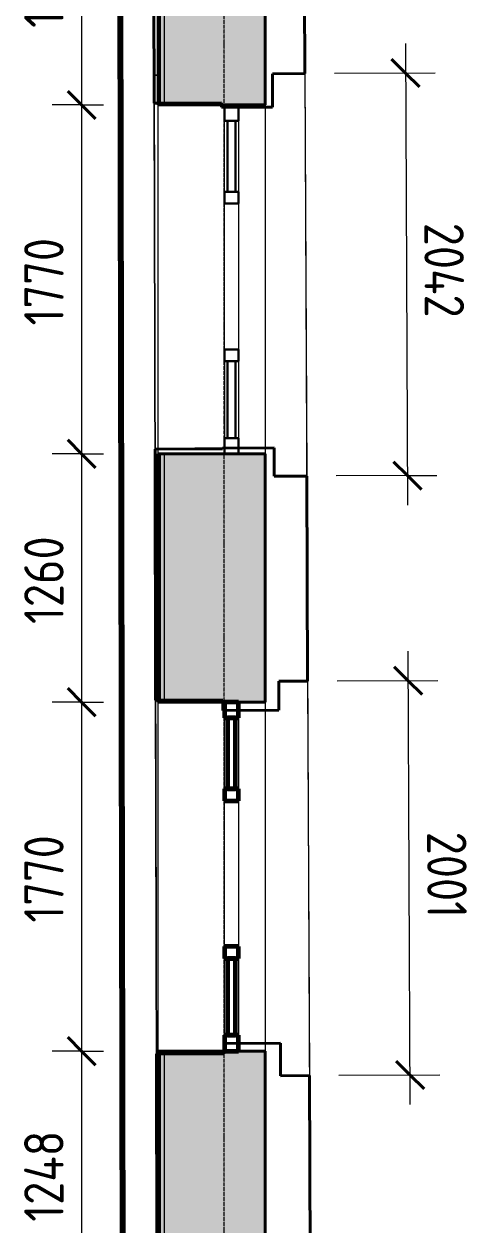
# Model space of a CAD drawing. Header units: millimetres. Extents: x -11886 to 68941, y -8130 to 45506.
# Drawn here: x 30095 to 32340, y 24401 to 30494 of the extents above; entities that cross this region are included whole.
import ezdxf

# ---------------------------------------------------------------- set-up
doc = ezdxf.new("R2010")
doc.units = ezdxf.units.MM
doc.linetypes.add('ADSK_Линия сетки', pattern=[25, 20, -2.5, 0, -2.5])
for name, color, linetype, lineweight in [('Витраж', 7, 'Continuous', 18), ('Оси', 7, 'Continuous', 9), ('Панели витража', 7, 'Continuous', 18), ('Размеры', 7, 'Continuous', 9), ('Размеры-100', 7, 'Continuous', 9), ('Стены', 7, 'Continuous', 18), ('Стены внутренние', 7, 'Continuous', 18), ('Стены наружные', 7, 'Continuous', 18), ('Стены штриховка', 7, 'Continuous', 18), ('стояки', 7, 'Continuous', 9)]:
    doc.layers.add(name, color=color, linetype=linetype, lineweight=lineweight)
doc.layers.add('планы со стояками отопление_dwg', color=7, linetype='Continuous', lineweight=9, true_color=0x767676)
doc.layers.add('Стены разрез', color=7, linetype='Continuous', lineweight=40, true_color=0xbb5389)
doc.styles.add('GOST Common_1', font='GOST_Common.ttf', dxfattribs={"width": 0.9, "height": 200})
doc.dimstyles.new('ADSK_Основной_2_мм_Округление_до_1_мм', dxfattribs={"dimscale": 304.8, "dimtxt": 201.142999, "dimasz": 0.463911, "dimexe": 0.492126, "dimexo": 0.492126, "dimgap": 0.098425, "dimtad": 1, "dimdec": 0, "dimdsep": 46, "dimtxsty": 'GOST Common_1', "dimblk1": 'OBLIQUE', "dimblk2": 'OBLIQUE', "dimsah": 1, "dimcen": 0.09, "dimdle": 0.492126, "dimazin": 2, "dimtfac": 1, "dimtdec": 4, "dimtix": 1, "dimtmove": 0, "dimatfit": 3, "dimfxl": 1, "dimtvp": 1, "dimtolj": 1, "dimtzin": 0, "dimlwd": 20, "dimlwe": 20, "dimarcsym": 2})
doc.dimstyles.new('ADSK_Основной_2_мм_Округление_до_1_мм_2', dxfattribs={"dimscale": 304.8, "dimtxt": 201.142999, "dimasz": 0.463911, "dimexe": 0.492126, "dimexo": 0.492126, "dimgap": 0.098425, "dimtad": 1, "dimdec": 0, "dimdsep": 46, "dimtxsty": 'GOST Common_1', "dimblk1": 'OBLIQUE', "dimblk2": 'OBLIQUE', "dimsah": 1, "dimcen": 0.09, "dimdle": 0.492126, "dimazin": 2, "dimtfac": 1, "dimtdec": 4, "dimtix": 1, "dimtmove": 0, "dimatfit": 3, "dimfxl": 1, "dimtvp": 1, "dimtolj": 1, "dimtzin": 0, "dimlwd": 20, "dimlwe": 20, "dimarcsym": 2})
doc.dimstyles.new('ADSK_Основной_2_мм_Округление_до_1_мм_3', dxfattribs={"dimscale": 304.8, "dimtxt": 201.142999, "dimasz": 0.463911, "dimexe": 0.492126, "dimexo": 0.492126, "dimgap": 0.098425, "dimtad": 1, "dimdec": 0, "dimdsep": 46, "dimtxsty": 'GOST Common_1', "dimblk1": 'OBLIQUE', "dimblk2": 'OBLIQUE', "dimsah": 1, "dimcen": 0.09, "dimdle": 0.492126, "dimazin": 2, "dimtfac": 1, "dimtdec": 4, "dimtix": 1, "dimtmove": 0, "dimatfit": 3, "dimfxl": 1, "dimtvp": 1, "dimtolj": 1, "dimtzin": 0, "dimlwd": 20, "dimlwe": 20, "dimarcsym": 2})

# ---------------------------------------------------------------- blocks, each defined once
blk = doc.blocks.new('Существующие стены 1 эт - Существующие стены 1 эт-653793-01 План 1-го этажа кладочный')
at = {"layer": 'Стены', "color": 243, "true_color": 0xbb5389}
for p, q in [((31502.4, 33829.4), (31559.9, 21112.7)), ((30754.6, 30234.6), (30752.3, 31221.6)), ((30759.6, 28122.5), (30754.6, 30234.6)), ((30759.6, 28122.5), (30754.6, 30234.6)), ((30754.6, 30234.6), (30759.6, 28122.5)), ((30754.6, 30234.6), (30775, 30234.6)), ((30775, 30234.6), (30754.6, 30234.6)), ((31518.6, 30242.4), (31354.2, 30241.6)), ((31354.2, 30241.6), (31355, 30072.4)), ((31518.6, 30242.4), (31527.9, 28200.4)), ((30775, 30092.6), (30755, 30092.5)), ((30759.1, 28337.5), (30755, 30092.5)), ((31096.1, 30071.2), (31096.1, 30082.9)), ((31112, 30071.3), (31096.1, 30071.2)), ((31355, 30072.4), (31182, 30071.6)), ((30759.1, 28337.5), (30960.2, 28338)), ((30960.2, 28338), (31100.2, 28338.3)), ((31100.2, 28338.3), (31100.2, 28342.5)), ((31100.2, 28342.5), (31112, 28342.5)), ((31182, 28342.9), (31362.8, 28343.7)), ((31362.8, 28343.7), (31363.5, 28199.6)), ((31363.5, 28199.6), (31527.9, 28200.4)), ((30775, 28122.6), (30759.6, 28122.5)), ((30759.6, 28122.5), (30775, 28122.6)), ((30761.5, 27308.6), (30759.6, 28122.5)), ((30766.6, 25126.5), (30761.5, 27308.6)), ((30766.6, 25126.5), (30761.5, 27308.6)), ((30761.5, 27308.6), (30766.6, 25126.5)), ((30761.5, 27308.6), (30775, 27308.6)), ((30775, 27308.6), (30761.5, 27308.6)), ((31532.6, 27159.6), (31386.4, 27159)), ((31386.4, 27159), (31387, 27012.4)), ((31532.6, 27159.6), (31541.6, 25158.8)), ((30766.3, 25268.5), (30762.1, 27062.6)), ((30775, 27062.6), (30762.1, 27062.6)), ((31103.3, 27011.1), (31103.2, 27052.9)), ((31112, 27011.2), (31103.3, 27011.1)), ((31387, 27012.4), (31182, 27011.5)), ((31107.5, 25282.9), (31107.7, 25321.3)), ((31107.7, 25321.3), (31112, 25321.4)), ((31182, 25321.7), (31394.7, 25322.6)), ((31394.7, 25322.6), (31395.4, 25158.1)), ((30766.3, 25268.5), (30775, 25268.5)), ((30775, 25126.6), (30766.6, 25126.5)), ((30766.6, 25126.5), (30775, 25126.6)), ((30768.8, 24198.6), (30766.6, 25126.5)), ((31395.4, 25158.1), (31541.6, 25158.8))]:
    blk.add_line(p, q, dxfattribs=at)
at = {"layer": 'Стены разрез'}
for p, q in [((30752, 31359.5), (30755, 30092.5)), ((31518.6, 30242.4), (31513.9, 31275.1)), ((31354.2, 30241.6), (31518.6, 30242.4)), ((31355, 30072.4), (31354.2, 30241.6)), ((30755, 30092.5), (30956.1, 30093)), ((30956.1, 30093), (31096.1, 30093.3)), ((31096.1, 30093.3), (31096.1, 30071.2)), ((31096.1, 30071.2), (31355, 30072.4)), ((30960.2, 28338), (30759.1, 28337.5)), ((30759.1, 28337.5), (30762.1, 27062.6)), ((31100.2, 28338.3), (30960.2, 28338)), ((31362.8, 28343.7), (31100.2, 28342.5)), ((31100.2, 28342.5), (31100.2, 28338.3)), ((31363.5, 28199.6), (31362.8, 28343.7)), ((31527.9, 28200.4), (31363.5, 28199.6)), ((31532.6, 27159.6), (31527.9, 28200.4)), ((31386.4, 27159), (31532.6, 27159.6)), ((31387, 27012.4), (31386.4, 27159)), ((30762.1, 27062.6), (30963.2, 27063)), ((30963.2, 27063), (31103.2, 27063.4)), ((31103.2, 27063.4), (31103.3, 27011.1)), ((31103.3, 27011.1), (31387, 27012.4)), ((31107.7, 25321.3), (31107.4, 25269.3)), ((31394.7, 25322.6), (31107.7, 25321.3)), ((31395.4, 25158.1), (31394.7, 25322.6)), ((30967.4, 25269), (30766.3, 25268.5)), ((30766.3, 25268.5), (30769.2, 24014.6)), ((31107.4, 25269.3), (30967.4, 25269)), ((31541.6, 25158.8), (31395.4, 25158.1)), ((31546.3, 24121.2), (31541.6, 25158.8))]:
    blk.add_line(p, q, dxfattribs=at)
blk = doc.blocks.new('Системная панель - _AR_Стекло_40мм_привязка по центру-V63-01 План 1-го этажа кладочный')
at = {"layer": 'Панели витража', "lineweight": 30}
for p, q in [((180, 20), (-180, 20)), ((-180, 20), (-180, -20)), ((180, -20), (180, 20)), ((-180, -20), (180, -20))]:
    blk.add_line(p, q, dxfattribs=at)
blk = doc.blocks.new('Прямоугольный импост - 70х20_60мм-V64-01 План 1-го этажа кладочный')
at = {"layer": 'Витраж', "lineweight": 30}
for p, q in [((-80, 35), (0, 35)), ((-80, -35), (-80, 35)), ((0, 35), (0, -35)), ((0, -35), (-80, -35))]:
    blk.add_line(p, q, dxfattribs=at)
blk = doc.blocks.new('Прямоугольный импост - 70х20_60мм-V65-01 План 1-го этажа кладочный')
at = {"layer": 'Витраж', "lineweight": 30}
for p, q in [((0, 35), (-80, 35)), ((-80, 35), (-80, -35)), ((0, -35), (0, 35)), ((-80, -35), (0, -35))]:
    blk.add_line(p, q, dxfattribs=at)
blk = doc.blocks.new('Системная панель - _AR_Стекло_40мм_привязка по центру-V66-01 План 1-го этажа кладочный')
at = {"layer": 'Панели витража', "lineweight": 30}
for p, q in [((195, 20), (-195, 20)), ((-195, 20), (-195, -20)), ((195, -20), (195, 20)), ((-195, -20), (195, -20))]:
    blk.add_line(p, q, dxfattribs=at)
blk = doc.blocks.new('Прямоугольный импост - 70х60мм-1426887-01 План 1-го этажа кладочный')
at = {"layer": 'Витраж'}
for p, q in [((-6143.8, 27336.3), (-6143.8, 27726.3)), ((-6073.8, 27726.3), (-6073.8, 27336.3))]:
    blk.add_line(p, q, dxfattribs=at)
blk = doc.blocks.new('Прямоугольный импост - 70х60мм-1225009-01 План 1-го этажа кладочный')
at = {"layer": 'Витраж'}
for p, q in [((-6006, 9731.9), (-6006, 10091.9)), ((-5936, 10091.9), (-5936, 9731.9))]:
    blk.add_line(p, q, dxfattribs=at)
blk = doc.blocks.new('Прямоугольный импост - 70х60мм-1229542-01 План 1-го этажа кладочный')
at = {"layer": 'Витраж'}
for p, q in [((3738.5, 34637.6), (3738.5, 35377.6)), ((3808.5, 35377.6), (3808.5, 34637.6))]:
    blk.add_line(p, q, dxfattribs=at)
blk = doc.blocks.new('Прямоугольный импост - 70х60мм-V67-01 План 1-го этажа кладочный')
at = {"layer": 'Витраж', "lineweight": 30}
for p, q in [((-30, 35), (30, 35)), ((-30, -35), (-30, 35)), ((30, 35), (30, -35)), ((30, -35), (-30, -35))]:
    blk.add_line(p, q, dxfattribs=at)
blk = doc.blocks.new('Системная панель - _AR_Стекло_40мм_привязка по центру-V68-01 План 1-го этажа кладочный')
at = {"layer": 'Панели витража', "color": 1, "lineweight": 60, "true_color": 0xff0000}
for p, q in [((180, 20), (-180, 20)), ((-180, 20), (-180, -20)), ((180, -20), (180, 20)), ((-180, -20), (180, -20))]:
    blk.add_line(p, q, dxfattribs=at)
blk = doc.blocks.new('Прямоугольный импост - 70х20_60мм-V69-01 План 1-го этажа кладочный')
at = {"layer": 'Витраж', "color": 1, "lineweight": 60, "true_color": 0xff0000}
for p, q in [((-80, 35), (0, 35)), ((-80, -35), (-80, 35)), ((0, 35), (0, -35)), ((0, -35), (-80, -35))]:
    blk.add_line(p, q, dxfattribs=at)
blk = doc.blocks.new('Прямоугольный импост - 70х20_60мм-V70-01 План 1-го этажа кладочный')
at = {"layer": 'Витраж', "color": 1, "lineweight": 60, "true_color": 0xff0000}
for p, q in [((0, 35), (-80, 35)), ((-80, 35), (-80, -35)), ((0, -35), (0, 35)), ((-80, -35), (0, -35))]:
    blk.add_line(p, q, dxfattribs=at)
blk = doc.blocks.new('Системная панель - _AR_Стекло_40мм_привязка по центру-V71-01 План 1-го этажа кладочный')
at = {"layer": 'Панели витража', "color": 1, "lineweight": 60, "true_color": 0xff0000}
for p, q in [((195, 20), (-195, 20)), ((-195, 20), (-195, -20)), ((195, -20), (195, 20)), ((-195, -20), (195, -20))]:
    blk.add_line(p, q, dxfattribs=at)
blk = doc.blocks.new('Прямоугольный импост - 70х60мм-V32-01 План 1-го этажа кладочный')
at = {"layer": 'Витраж'}
for p, q in [((3738.5, 34187.6), (3738.5, 34577.6)), ((3808.5, 34577.6), (3808.5, 34187.6))]:
    blk.add_line(p, q, dxfattribs=at)
blk = doc.blocks.new('Прямоугольный импост - 70х60мм-V72-01 План 1-го этажа кладочный')
at = {"layer": 'Витраж', "color": 1, "lineweight": 60, "true_color": 0xff0000}
for p, q in [((-30, 35), (30, 35)), ((-30, -35), (-30, 35)), ((30, 35), (30, -35)), ((30, -35), (-30, -35))]:
    blk.add_line(p, q, dxfattribs=at)
blk = doc.blocks.new('планы со стояками отопление_dwg-1484427-01 План 1-го этажа кладочный')
at = {"layer": 'стояки', "color": 40, "lineweight": 80, "true_color": 0xffbf00}
blk.add_line((202957, 198942.1), (202995.3, 176908.9), dxfattribs=at)
blk = doc.blocks.new('DIMBLOCK2-01 План 1-го этажа кладочный')
at = {"layer": 'Размеры-100', "lineweight": 20, "transparency": 16777216}
for p, q in [((32052.8, 25011.1), (32042.4, 27311.9)), ((32043.1, 27161.9), (31682.6, 27160.3)), ((32043.1, 27161.9), (32193.1, 27162.6)), ((32052.1, 25161.1), (31691.6, 25159.5)), ((32052.1, 25161.1), (32202.1, 25161.8))]:
    blk.add_line(p, q, dxfattribs=at)
at = {"layer": 'Размеры-100', "lineweight": 40, "transparency": 16777216}
for p, q in [((32043.1, 27161.9), (31972, 27232.3)), ((32043.1, 27161.9), (32114.1, 27091.6)), ((32052.1, 25161.1), (31981.1, 25231.5)), ((32052.1, 25161.1), (32123.1, 25090.7))]:
    blk.add_line(p, q, dxfattribs=at)
at = {"layer": 'Размеры-100', "color": 0, "lineweight": 20, "transparency": 16777216, "insert": (32337.9, 26396.4), "char_height": 200, "width": 560.473, "attachment_point": 1, "rotation": 270.25938, "line_spacing_factor": 1.022761, "style": 'GOST Common_1'}
blk.add_mtext('2001', dxfattribs=at)
blk = doc.blocks.new('_Oblique')
at = {"color": 0, "linetype": 'ByBlock', "lineweight": -2}
blk.add_line((-0.5, -0.5), (0.5, 0.5), dxfattribs=at)
blk = doc.blocks.new('DIMBLOCK4-01 План 1-го этажа кладочный')
at = {"layer": 'Размеры-100', "lineweight": 20, "transparency": 16777216}
for p, q in [((32028.4, 30394.7), (32039, 28052.7)), ((32029.1, 30244.7), (31668.6, 30243)), ((32029.1, 30244.7), (32179.1, 30245.4)), ((32038.3, 28202.7), (31677.9, 28201)), ((32038.3, 28202.7), (32188.3, 28203.4))]:
    blk.add_line(p, q, dxfattribs=at)
at = {"layer": 'Размеры-100', "lineweight": 40, "transparency": 16777216}
for p, q in [((32029.1, 30244.7), (31958.1, 30315.1)), ((32029.1, 30244.7), (32100.1, 30174.3)), ((32038.3, 28202.7), (31967.3, 28273.1)), ((32038.3, 28202.7), (32109.4, 28132.3))]:
    blk.add_line(p, q, dxfattribs=at)
at = {"layer": 'Размеры-100', "color": 0, "lineweight": 20, "transparency": 16777216, "insert": (32323.9, 29485.8), "char_height": 200, "width": 625.93, "attachment_point": 1, "rotation": 270.25938, "line_spacing_factor": 1.022761, "style": 'GOST Common_1'}
blk.add_mtext('2042', dxfattribs=at)
blk = doc.blocks.new('DIMBLOCK680-01 План 1-го этажа кладочный')
at = {"layer": 'Размеры-100', "lineweight": 40, "transparency": 16777216}
for p, q in [((30386.9, 31332.8), (30316.2, 31403.5)), ((30386.9, 31332.8), (30457.6, 31262.1)), ((30386.9, 30082.9), (30316.2, 30153.6)), ((30386.9, 30082.9), (30457.6, 30012.2))]:
    blk.add_line(p, q, dxfattribs=at)
at = {"layer": 'Размеры-100', "lineweight": 20, "transparency": 16777216}
for p, q in [((30386.9, 31332.8), (30236.9, 31332.8)), ((30386.9, 31332.8), (30386.9, 30082.9)), ((30386.9, 31332.8), (30497, 31332.8)), ((30386.9, 30082.9), (30236.9, 30082.9)), ((30386.9, 30082.9), (30497, 30082.9))]:
    blk.add_line(p, q, dxfattribs=at)
at = {"layer": 'Размеры-100', "color": 0, "lineweight": 20, "transparency": 16777216, "insert": (30095.5, 30474.3), "char_height": 200, "width": 560.473, "attachment_point": 1, "rotation": 90, "line_spacing_factor": 1.022761, "style": 'GOST Common_1'}
blk.add_mtext('1250', dxfattribs=at)
blk = doc.blocks.new('DIMBLOCK681-01 План 1-го этажа кладочный')
at = {"layer": 'Размеры-100', "lineweight": 40, "transparency": 16777216}
for p, q in [((30386.9, 30082.9), (30316.2, 30153.6)), ((30386.9, 30082.9), (30457.6, 30012.2)), ((30386.9, 28312.9), (30316.2, 28383.6)), ((30386.9, 28312.9), (30457.6, 28242.2))]:
    blk.add_line(p, q, dxfattribs=at)
at = {"layer": 'Размеры-100', "lineweight": 20, "transparency": 16777216}
for p, q in [((30386.9, 30082.9), (30236.9, 30082.9)), ((30386.9, 30082.9), (30386.9, 28312.9)), ((30386.9, 30082.9), (30497, 30082.9)), ((30386.9, 28312.9), (30236.9, 28312.9)), ((30386.9, 28312.9), (30497, 28312.9))]:
    blk.add_line(p, q, dxfattribs=at)
at = {"layer": 'Размеры-100', "color": 0, "lineweight": 20, "transparency": 16777216, "insert": (30095.5, 28964.3), "char_height": 200, "width": 560.473, "attachment_point": 1, "rotation": 90, "line_spacing_factor": 1.022761, "style": 'GOST Common_1'}
blk.add_mtext('1770', dxfattribs=at)
blk = doc.blocks.new('DIMBLOCK682-01 План 1-го этажа кладочный')
at = {"layer": 'Размеры-100', "lineweight": 40, "transparency": 16777216}
for p, q in [((30386.9, 28312.9), (30316.2, 28383.6)), ((30386.9, 28312.9), (30457.6, 28242.2)), ((30386.9, 27052.9), (30316.2, 27123.6)), ((30386.9, 27052.9), (30457.6, 26982.2))]:
    blk.add_line(p, q, dxfattribs=at)
at = {"layer": 'Размеры-100', "lineweight": 20, "transparency": 16777216}
for p, q in [((30386.9, 28312.9), (30236.9, 28312.9)), ((30386.9, 28312.9), (30386.9, 27052.9)), ((30386.9, 28312.9), (30497, 28312.9)), ((30386.9, 27052.9), (30236.9, 27052.9)), ((30386.9, 27052.9), (30497, 27052.9))]:
    blk.add_line(p, q, dxfattribs=at)
at = {"layer": 'Размеры-100', "color": 0, "lineweight": 20, "transparency": 16777216, "insert": (30095.5, 27449.4), "char_height": 200, "width": 560.473, "attachment_point": 1, "rotation": 90, "line_spacing_factor": 1.022761, "style": 'GOST Common_1'}
blk.add_mtext('1260', dxfattribs=at)
blk = doc.blocks.new('DIMBLOCK683-01 План 1-го этажа кладочный')
at = {"layer": 'Размеры-100', "lineweight": 40, "transparency": 16777216}
for p, q in [((30386.9, 27052.9), (30316.2, 27123.6)), ((30386.9, 27052.9), (30457.6, 26982.2)), ((30386.9, 25282.9), (30316.2, 25353.6)), ((30386.9, 25282.9), (30457.6, 25212.2))]:
    blk.add_line(p, q, dxfattribs=at)
at = {"layer": 'Размеры-100', "lineweight": 20, "transparency": 16777216}
for p, q in [((30386.9, 27052.9), (30236.9, 27052.9)), ((30386.9, 27052.9), (30386.9, 25282.9)), ((30386.9, 27052.9), (30497, 27052.9)), ((30386.9, 25282.9), (30236.9, 25282.9)), ((30386.9, 25282.9), (30497, 25282.9))]:
    blk.add_line(p, q, dxfattribs=at)
at = {"layer": 'Размеры-100', "color": 0, "lineweight": 20, "transparency": 16777216, "insert": (30095.5, 25934.4), "char_height": 200, "width": 560.473, "attachment_point": 1, "rotation": 90, "line_spacing_factor": 1.022761, "style": 'GOST Common_1'}
blk.add_mtext('1770', dxfattribs=at)
blk = doc.blocks.new('DIMBLOCK684-01 План 1-го этажа кладочный')
at = {"layer": 'Размеры-100', "lineweight": 40, "transparency": 16777216}
for p, q in [((30386.9, 25282.9), (30316.2, 25353.6)), ((30386.9, 25282.9), (30457.6, 25212.2)), ((30386.9, 24034.9), (30316.2, 24105.6)), ((30386.9, 24034.9), (30457.6, 23964.2))]:
    blk.add_line(p, q, dxfattribs=at)
at = {"layer": 'Размеры-100', "lineweight": 20, "transparency": 16777216}
for p, q in [((30386.9, 25282.9), (30236.9, 25282.9)), ((30386.9, 25282.9), (30386.9, 24034.9)), ((30386.9, 25282.9), (30497, 25282.9)), ((30386.9, 24034.9), (30236.9, 24034.9)), ((30386.9, 24034.9), (30497, 24034.9))]:
    blk.add_line(p, q, dxfattribs=at)
at = {"layer": 'Размеры-100', "color": 0, "lineweight": 20, "transparency": 16777216, "insert": (30095.5, 24416.9), "char_height": 200, "width": 580.928, "attachment_point": 1, "rotation": 90, "line_spacing_factor": 1.022761, "style": 'GOST Common_1'}
blk.add_mtext('1248', dxfattribs=at)

msp = doc.modelspace()

# ---------------------------------------------------------------- hatches: boundary and pattern name
at = {"layer": 'Стены внутренние', "lineweight": 9}
h = msp.add_hatch(dxfattribs=at)
h.set_pattern_fill('FP_2', color=256, style=0, pattern_type=2)
h.set_pattern_definition([(0, (0, 0), (406.4, 101.6), [33.528, -271.272, 33.528, -271.272, -1625.6]), (0, (0, 0), (406.4, 101.6), [-609.6, 33.528, -576.072, 33.528, -271.272, -711.2]), (0, (0, 0), (406.4, 101.6), [-1524, 33.528, -169.672, 33.528, -474.472]), (120, (152.4, 50.8), (-291.18818, 301.15272), [33.528, -271.272, 33.528, -271.272, -1625.6]), (120, (152.4, 50.8), (-291.18818, 301.15272), [-609.6, 33.528, -576.072, 33.528, -271.272, -711.2]), (120, (152.4, 50.8), (-291.18818, 301.15272), [-1524, 33.528, -169.672, 33.528, -474.472]), (240, (203.2, 254), (-115.21182, -402.75272), [33.528, -271.272, 33.528, -271.272, -1625.6]), (240, (203.2, 254), (-115.21182, -402.75272), [-609.6, 33.528, -576.072, 33.528, -271.272, -711.2]), (240, (203.2, 254), (-115.21182, -402.75272), [-1524, 33.528, -169.672, 33.528, -474.472])])
h.paths.add_polyline_path([(30787, 20673.6), (30807, 20673.6), (30807, 22264.9), (30787, 22264.9), (30787, 20673.6)])
h.paths.add_polyline_path([(30807, 24034.9), (30807, 25282.9), (30787, 25282.9), (30787, 24034.9)])
h.paths.add_polyline_path([(30807, 27052.9), (30807, 28312.9), (30787, 28312.9), (30787, 27052.9)])
h.paths.add_polyline_path([(30807, 30082.9), (30807, 31332.8), (30787, 31332.8), (30787, 30082.9)])
h.paths.add_polyline_path([(30787, 33102.8), (30807, 33102.8), (30807, 34405.1), (30787, 34405.1), (30787, 33112.6)])
h.paths.add_polyline_path([(30807, 36175.1), (30807, 37426.1), (30787, 37426.1), (30787, 36175.1)])
h.paths.add_polyline_path([(30787, 39196.1), (30807, 39196.1), (30807, 40455.1), (30787, 40455.1), (30787, 39203)])
h.paths.add_polyline_path([(30807, 42225.1), (30807, 42995.1), (30787, 42995.1), (30787, 42225.1)])
at = {"layer": 'Стены наружные', "true_color": 0xc0c0c0}
h = msp.add_hatch(color=9, dxfattribs=at)
h.paths.add_polyline_path([(30934.6, 20934.1), (31317, 20934.1), (31317, 22264.9), (30807, 22264.9), (30807, 20934.1)])
h.paths.add_polyline_path([(31144.8, 24034.9), (31317, 24034.9), (31317, 25282.9), (30807, 25282.9), (30807, 24034.9)])
h.paths.add_polyline_path([(30807, 27052.9), (31317, 27052.9), (31317, 28312.9), (30807, 28312.9), (30807, 27100)])
h.paths.add_polyline_path([(30807, 30082.9), (31317, 30082.9), (31317, 31332.8), (30807, 31332.8), (30807, 30287.1)])
h.paths.add_polyline_path([(30807, 33102.8), (31317, 33102.8), (31317, 34405.1), (30807, 34405.1), (30807, 33474.2)])
h.paths.add_polyline_path([(30807, 36175.1), (31317, 36175.1), (31317, 37426.1), (30807, 37426.1), (30807, 36661.3)])
h.paths.add_polyline_path([(31317, 39196.1), (31317, 40455.1), (30807, 40455.1), (30807, 39196.1)])
h.paths.add_polyline_path([(31317, 42225.1), (31317, 43525.1), (30807, 43525.1), (30807, 42225.1), (31144.8, 42225.1)])

# ---------------------------------------------------------------- linework, layer by layer
at = {"layer": 'Оси', "linetype": 'ADSK_Линия сетки'}
msp.add_line((31109.9, -7330.4), (31109.9, 44534.8), dxfattribs=at)
at = {"layer": 'Стены внутренние', "lineweight": 40}
for p, q in [((30775, 31332.8), (30775, 30082.9)), ((30775, 30082.9), (30807, 30082.9)), ((30775, 28312.9), (30775, 27052.9)), ((30807, 28312.9), (30775, 28312.9)), ((30775, 27052.9), (30807, 27052.9)), ((30775, 25282.9), (30775, 24034.9)), ((30807, 25282.9), (30775, 25282.9))]:
    msp.add_line(p, q, dxfattribs=at)
at = {"layer": 'Стены внутренние'}
for p, q in [((30807, 30082.9), (30807, 31332.8)), ((30775, 28312.9), (30775, 30082.9)), ((30807, 27052.9), (30807, 28312.9)), ((30775, 25282.9), (30775, 27052.9)), ((30807, 24034.9), (30807, 25282.9))]:
    msp.add_line(p, q, dxfattribs=at)
at = {"layer": 'Стены наружные', "lineweight": 40}
for p, q in [((31317, 30082.9), (31317, 31332.8)), ((30807, 30082.9), (31317, 30082.9)), ((31317, 28312.9), (30807, 28312.9)), ((31317, 27052.9), (31317, 28312.9)), ((30807, 27052.9), (31317, 27052.9)), ((31317, 25282.9), (30807, 25282.9)), ((31317, 24034.9), (31317, 25282.9))]:
    msp.add_line(p, q, dxfattribs=at)
at = {"layer": 'Стены наружные'}
for p, q in [((31317, 30082.9), (31317, 28343.5)), ((31317, 28342.7), (31317, 28312.9)), ((31317, 27052.9), (31317, 25282.9))]:
    msp.add_line(p, q, dxfattribs=at)
at = {"layer": 'Стены штриховка'}
for p, q in [((30777, 30082.9), (30777, 31332.8)), ((30787, 30082.9), (30787, 31332.8)), ((30777, 27052.9), (30777, 28312.9)), ((30787, 27052.9), (30787, 28312.9)), ((30777, 24034.9), (30777, 25282.9)), ((30787, 24034.9), (30787, 25282.9))]:
    msp.add_line(p, q, dxfattribs=at)

# ---------------------------------------------------------------- block references
at = {"layer": 'Витраж'}
for name, p, rotation in [('Прямоугольный импост - 70х20_60мм-V65-01 План 1-го этажа кладочный', (31147, 30082.9), 90.00000000000026), ('Прямоугольный импост - 70х60мм-1225009-01 План 1-го этажа кладочный', (25176, 39734.8), 180), ('Прямоугольный импост - 70х60мм-1426887-01 План 1-го этажа кладочный', (25038.3, 56119.2), 180), ('Прямоугольный импост - 70х20_60мм-V70-01 План 1-го этажа кладочный', (31147, 27052.9), 90.00000000000026), ('Прямоугольный импост - 70х60мм-1225009-01 План 1-го этажа кладочный', (25176, 36704.8), 180)]:
    msp.add_blockref(name, p, dxfattribs=dict(at, rotation=rotation))
at = {"layer": 'Витраж', "extrusion": (0, 0, -1), "rotation": 269.9999999999997}
for name, p in [('Прямоугольный импост - 70х60мм-V67-01 План 1-го этажа кладочный', (-31147, 29612.9)), ('Прямоугольный импост - 70х60мм-V67-01 План 1-го этажа кладочный', (-31147, 28812.9)), ('Прямоугольный импост - 70х20_60мм-V64-01 План 1-го этажа кладочный', (-31147, 28312.9)), ('Прямоугольный импост - 70х60мм-V72-01 План 1-го этажа кладочный', (-31147, 26582.9)), ('Прямоугольный импост - 70х60мм-V72-01 План 1-го этажа кладочный', (-31147, 25782.9)), ('Прямоугольный импост - 70х20_60мм-V69-01 План 1-го этажа кладочный', (-31147, 25282.9))]:
    msp.add_blockref(name, p, dxfattribs=at)
at = {"layer": 'Витраж'}
for name, p in [('Прямоугольный импост - 70х60мм-1229542-01 План 1-го этажа кладочный', (27373.5, -5794.8)), ('Прямоугольный импост - 70х60мм-1229542-01 План 1-го этажа кладочный', (27373.5, -8824.7)), ('Прямоугольный импост - 70х60мм-V32-01 План 1-го этажа кладочный', (27373.5, -8824.7))]:
    msp.add_blockref(name, p, dxfattribs=at)
at = {"layer": 'Панели витража', "rotation": 270.0000000000002}
for name, p in [('Системная панель - _AR_Стекло_40мм_привязка по центру-V63-01 План 1-го этажа кладочный', (31147, 29822.9)), ('Системная панель - _AR_Стекло_40мм_привязка по центру-V66-01 План 1-го этажа кладочный', (31147, 28587.9)), ('Системная панель - _AR_Стекло_40мм_привязка по центру-V68-01 План 1-го этажа кладочный', (31147, 26792.9)), ('Системная панель - _AR_Стекло_40мм_привязка по центру-V71-01 План 1-го этажа кладочный', (31147, 25557.9))]:
    msp.add_blockref(name, p, dxfattribs=at)
at = {"layer": 'планы со стояками отопление_dwg', "color": 6, "true_color": 0xff00ff}
msp.add_blockref('планы со стояками отопление_dwg-1484427-01 План 1-го этажа кладочный', (-172395.5, -156077), dxfattribs=at)
at = {"layer": 'Стены разрез'}
msp.add_blockref('Существующие стены 1 эт - Существующие стены 1 эт-653793-01 План 1-го этажа кладочный', (0, 0), dxfattribs=at)

# ---------------------------------------------------------------- dimensions: what is measured, and where the dimension line sits
at = {"layer": 'Размеры', "lineweight": 20}
for base, p1, p2, angle, dimstyle, override, picture, middle in [((30386.9, 30082.9), (30647, 31332.8), (30647, 30082.9), 90, 'ADSK_Основной_2_мм_Округление_до_1_мм_2', {"dimpost": '<>', "dimfxl": 1249.967635}, 'DIMBLOCK680-01 План 1-го этажа кладочный', (30256.9, 30707.9)), ((32038.3, 28202.7), (31518.6, 30242.4), (31527.9, 28200.4), 270.25938, 'ADSK_Основной_2_мм_Округление_до_1_мм', {"dimpost": '<>', "dimfxl": 2042.017961}, 'DIMBLOCK4-01 План 1-го этажа кладочный', (32163.7, 29224.3)), ((30386.9, 28312.9), (30647, 30082.9), (30647, 28312.9), 90, 'ADSK_Основной_2_мм_Округление_до_1_мм_2', {"dimpost": '<>', "dimfxl": 1770}, 'DIMBLOCK681-01 План 1-го этажа кладочный', (30256.9, 29197.9)), ((30386.9, 27052.9), (30647, 28312.9), (30647, 27052.9), 90, 'ADSK_Основной_2_мм_Округление_до_1_мм_2', {"dimpost": '<>', "dimfxl": 1259.976225}, 'DIMBLOCK682-01 План 1-го этажа кладочный', (30256.9, 27682.9)), ((32043.1, 27161.9), (31541.6, 25158.8), (31532.6, 27159.6), 270.25938, 'ADSK_Основной_2_мм_Округление_до_1_мм', {"dimpost": '<>', "dimfxl": 2000.843781}, 'DIMBLOCK2-01 План 1-го этажа кладочный', (32177.6, 26162.1)), ((30386.9, 25282.9), (30647, 27052.9), (30647, 25282.9), 90, 'ADSK_Основной_2_мм_Округление_до_1_мм_2', {"dimpost": '<>', "dimfxl": 1770}, 'DIMBLOCK683-01 План 1-го этажа кладочный', (30256.9, 26167.9)), ((30386.9, 24034.9), (30647, 25282.9), (30647, 24034.9), 90, 'ADSK_Основной_2_мм_Округление_до_1_мм_3', {"dimpost": '<>', "dimfxl": 1247.976126}, 'DIMBLOCK684-01 План 1-го этажа кладочный', (30256.9, 24658.9))]:
    dim = msp.add_linear_dim(base=base, p1=p1, p2=p2, angle=angle, dimstyle=dimstyle, override=override, dxfattribs=at)
    dim.commit()
    dim.dimension.update_dxf_attribs({"geometry": picture, "text_midpoint": middle})

doc.saveas('drawing.dxf')
